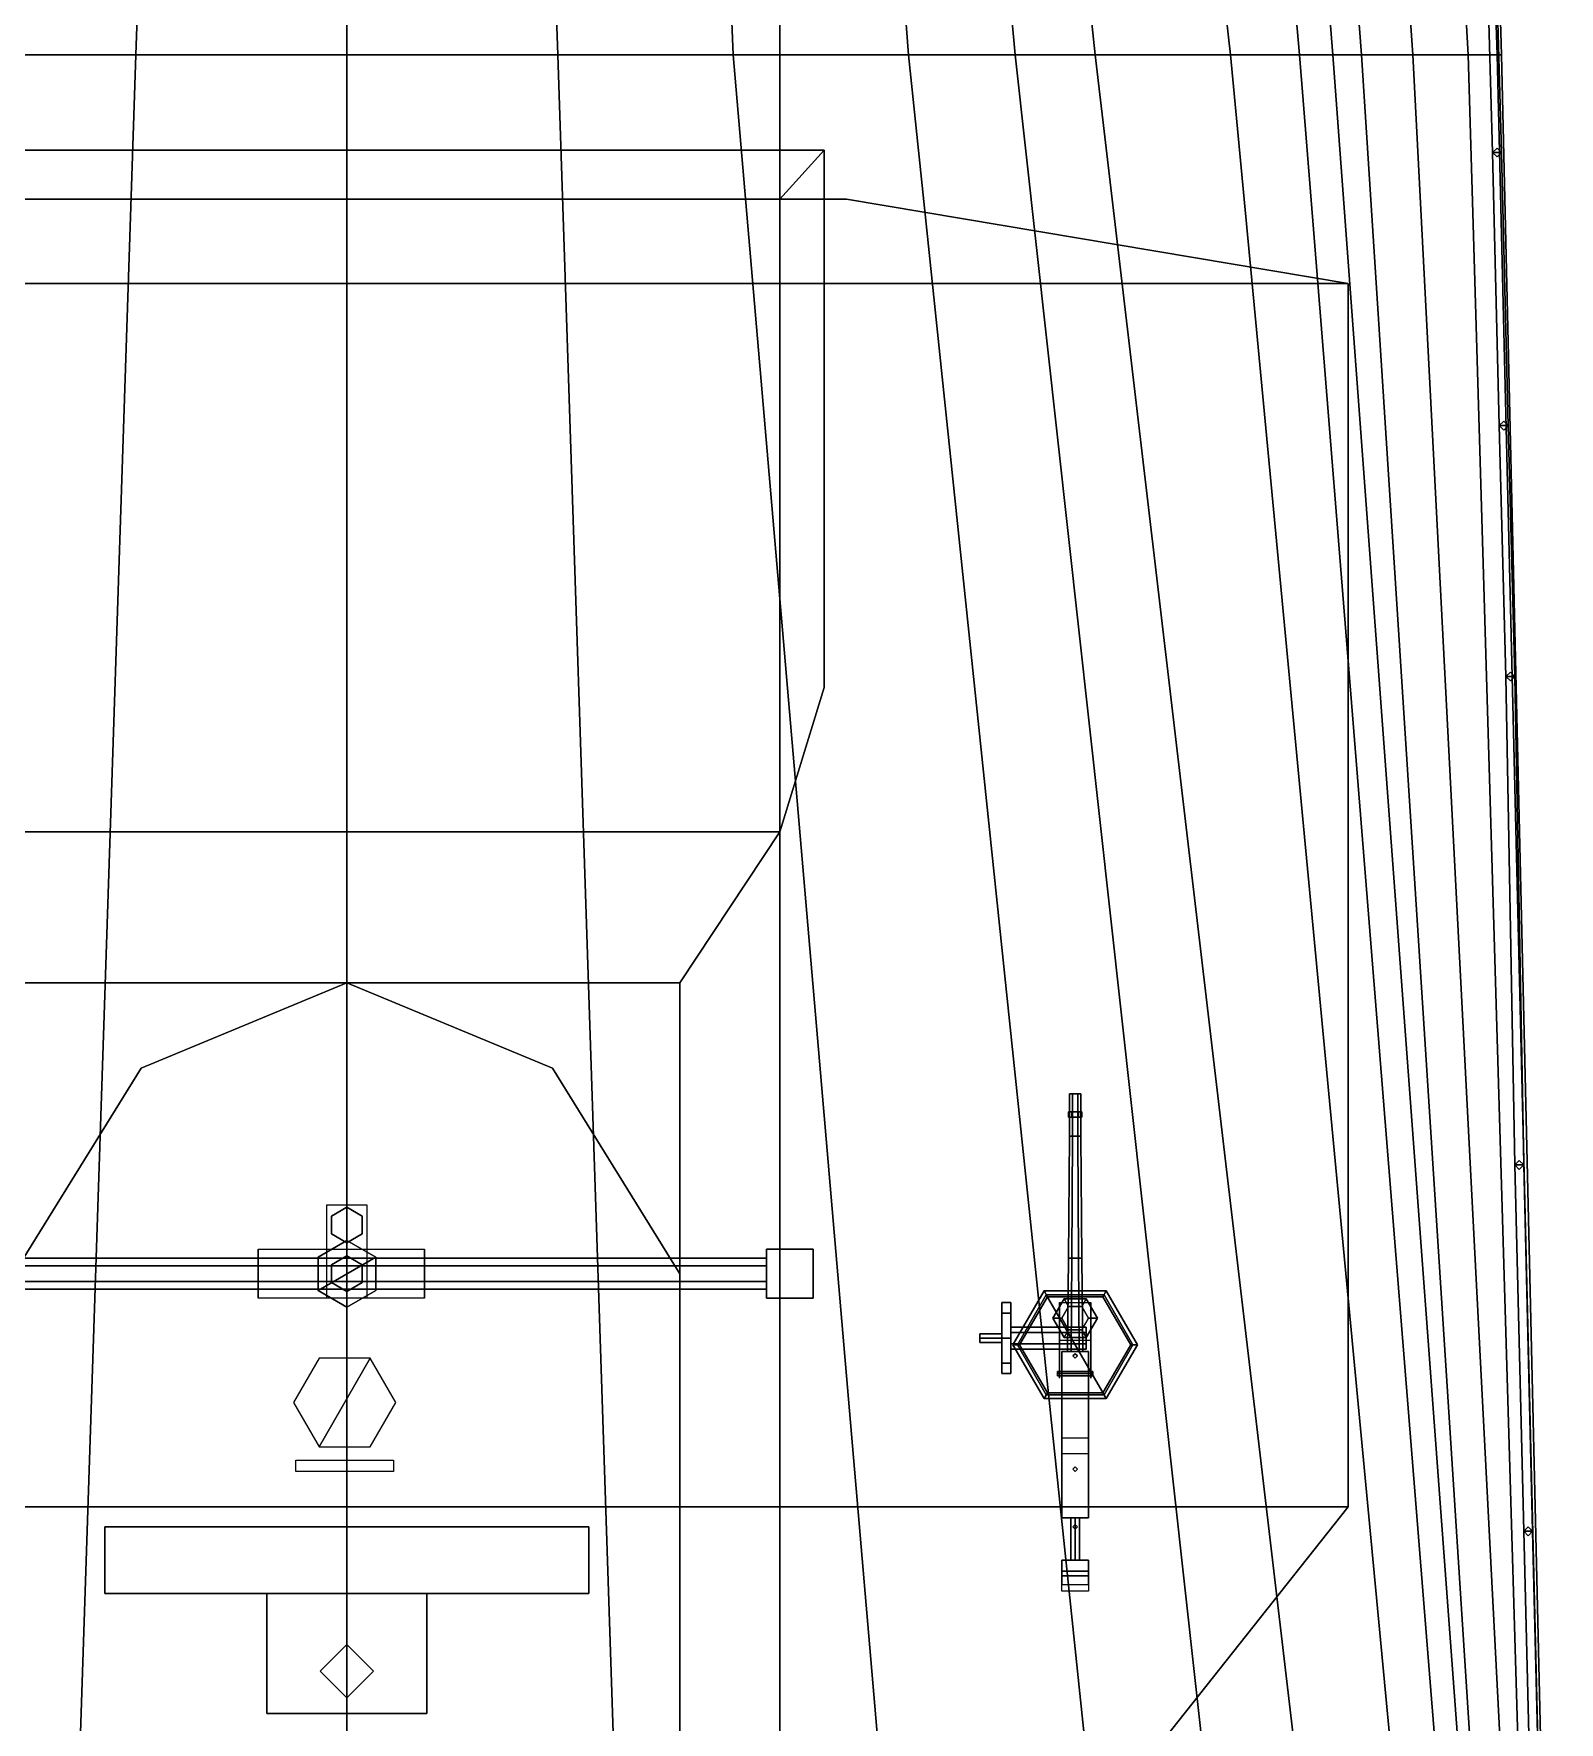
# Model space of a CAD drawing. Header units: millimetres. Extents: x -6 to 6, y -60 to 60.
# Drawn here: x -1.41 to 5.46, y 22.13 to 29.73 of the extents above; entities that cross this region are included whole.
import ezdxf

# ---------------------------------------------------------------- set-up
doc = ezdxf.new("R2010")
doc.units = ezdxf.units.MM
for name, color, linetype in [('gun', 1, 'Continuous'), ('h2', 7, 'Continuous'), ('railings', 6, 'Continuous'), ('sleeve', 5, 'Continuous'), ('turret', 2, 'Continuous')]:
    doc.layers.add(name, color=color, linetype=linetype)

msp = doc.modelspace()

# ---------------------------------------------------------------- linework, layer by layer
for points in [[(0, 29.64, 5.08), (0, 35.3, 5.03), (-5.03, 35.3, 4.92), (-5.2, 29.64, 4.89)], [(-1.74, 29.64, -3.54), (-1.51, 35.3, -3.59), (-0.75, 35.3, -3.93), (-0.95, 29.64, -3.83)], [(-0.95, 29.64, -3.83), (-0.75, 35.3, -3.93), (0, 35.3, -4), (0, 29.64, -3.95)], [(1.95, 28.99, 5.04), (1.95, 34.24, 5.01), (1.95, 34.24, 7.15), (1.95, 28.99, 7.15)], [(1.95, 28.99, 9.48), (1.95, 30.57, 9.27), (-1.95, 30.57, 9.27), (-1.95, 28.99, 9.48)], [(1.95, 28.99, 7.15), (1.95, 30.57, 7.15), (1.95, 30.57, 9.27), (1.95, 28.99, 9.48)], [(0, 18.44, 5.12), (0, 29.64, 5.08), (-5.2, 29.64, 4.89), (-5.46, 18.44, 4.93)], [(-2.7, 18.44, -3.5), (-1.74, 29.64, -3.54), (-0.95, 29.64, -3.83), (-1.32, 18.44, -3.79)], [(-1.32, 18.44, -3.79), (-0.95, 29.64, -3.83), (0, 29.64, -3.95), (0, 18.44, -3.88)], [(-2.15, 29.21, 11.63), (2.15, 29.21, 11.63), (1.95, 28.99, 11.35), (-1.95, 28.99, 11.35)], [(-1.95, 28.99, 11.35), (1.95, 28.99, 11.35), (2.15, 29.21, 11.63), (-2.15, 29.21, 11.63)], [(2.15, 26.79, 11.63), (2.15, 29.21, 11.63), (1.95, 28.99, 11.35), (1.95, 26.14, 11.35)], [(1.95, 26.14, 11.35), (1.95, 28.99, 11.35), (2.15, 29.21, 11.63), (2.15, 26.79, 11.63)], [(2.25, 28.99, 8.02), (4.51, 28.61, 8.02), (-4.51, 28.61, 8.02), (-2.25, 28.99, 8.02)], [(-2.25, 28.99, 8.02), (-4.51, 28.61, 8.02), (4.51, 28.61, 8.02), (2.25, 28.99, 8.02)], [(1.95, 26.14, 10.46), (1.95, 28.99, 10.46), (-1.95, 28.99, 10.46), (-1.95, 26.14, 10.46)], [(1.95, 28.99, 10.46), (1.95, 28.99, 9.48), (-1.95, 28.99, 9.48), (-1.95, 28.99, 10.46)], [(-1.95, 28.99, 11.35), (1.95, 28.99, 11.35), (1.95, 28.99, 10.46), (-1.95, 28.99, 10.46)], [(-1.95, 28.99, 10.46), (1.95, 28.99, 10.46), (1.95, 28.99, 11.35), (-1.95, 28.99, 11.35)], [(1.95, 19.97, 5.04), (1.95, 28.99, 5.04), (1.95, 28.99, 8.02), (1.95, 19.97, 8.02)], [(1.95, 26.14, 8.02), (1.95, 28.99, 8.02), (1.95, 28.99, 10.46), (1.95, 26.14, 10.46)], [(1.95, 26.14, 11.35), (1.95, 28.99, 11.35), (1.95, 28.99, 10.46), (1.95, 26.14, 10.46)], [(1.95, 26.14, 10.46), (1.95, 28.99, 10.46), (1.95, 28.99, 11.35), (1.95, 26.14, 11.35)], [(1.95, 28.99, 8.02), (2.25, 28.99, 8.02), (2.25, 28.99, 9.54), (1.95, 28.99, 9.54)], [(1.95, 28.99, 9.54), (2.25, 28.99, 9.54), (2.25, 28.99, 8.02), (1.95, 28.99, 8.02)], [(2.25, 28.99, 9.54), (4.51, 28.61, 9.54), (4.51, 28.61, 8.02), (2.25, 28.99, 8.02)], [(2.25, 28.99, 8.02), (4.51, 28.61, 8.02), (4.51, 28.61, 9.54), (2.25, 28.99, 9.54)], [(4.51, 28.61, 8.02), (4.51, 23.1, 8.02), (-4.51, 23.1, 8.02), (-4.51, 28.61, 8.02)], [(-4.51, 28.61, 8.02), (-4.51, 23.1, 8.02), (4.51, 23.1, 8.02), (4.51, 28.61, 8.02)], [(4.51, 23.1, 9.54), (4.51, 28.61, 9.54), (4.51, 28.61, 8.02), (4.51, 23.1, 8.02)], [(4.51, 23.1, 8.02), (4.51, 28.61, 8.02), (4.51, 28.61, 9.54), (4.51, 23.1, 9.54)], [(4.51, 28.13, 8.02), (4.51, 28.3, 8.02), (4.51, 25.84, 5.09), (4.51, 25.67, 5.09)], [(4.51, 25.67, 5.09), (4.51, 25.84, 5.09), (4.51, 28.3, 8.02), (4.51, 28.13, 8.02)], [(4.51, 28.13, 8.02), (4.51, 28.3, 8.02), (4.51, 28.3, 5.08), (4.51, 28.13, 5.08)], [(4.51, 28.13, 5.08), (4.51, 28.3, 5.08), (4.51, 28.3, 8.02), (4.51, 28.13, 8.02)], [(1.5, 25.46, 10.46), (1.95, 26.14, 10.46), (-1.95, 26.14, 10.46), (-1.5, 25.46, 10.46)], [(1.5, 25.46, 8.02), (1.95, 26.14, 8.02), (1.95, 26.14, 10.46), (1.5, 25.46, 10.46)], [(1.5, 25.46, 11.35), (1.95, 26.14, 11.35), (1.95, 26.14, 10.46), (1.5, 25.46, 10.46)], [(1.5, 25.46, 10.46), (1.95, 26.14, 10.46), (1.95, 26.14, 11.35), (1.5, 25.46, 11.35)], [(4.51, 23.27, 8.02), (4.51, 23.1, 8.02), (4.51, 25.67, 5.09), (4.51, 25.84, 5.09)], [(4.51, 25.84, 5.09), (4.51, 25.67, 5.09), (4.51, 23.1, 8.02), (4.51, 23.27, 8.02)], [(4.51, 25.67, 8.02), (4.51, 25.84, 8.02), (4.51, 25.84, 5.09), (4.51, 25.67, 5.09)], [(4.51, 25.67, 5.09), (4.51, 25.84, 5.09), (4.51, 25.84, 8.02), (4.51, 25.67, 8.02)], [(1.5, 19.88, 10.46), (1.5, 25.46, 10.46), (-1.5, 25.46, 10.46), (-1.5, 19.88, 10.46)], [(-0.9263, 25.0763, 12.2), (0, 25.46, 12.2), (0, 25.46, 10.46), (-0.9263, 25.0763, 10.46)], [(-0.9263, 25.0763, 10.46), (0, 25.46, 10.46), (0, 25.46, 12.2), (-0.9263, 25.0763, 12.2)], [(0, 25.46, 10.46), (0.9263, 25.0763, 10.46), (0.9263, 25.0763, 12.2), (0, 25.46, 12.2)], [(0, 25.46, 12.2), (0.9263, 25.0763, 12.2), (0.9263, 25.0763, 10.46), (0, 25.46, 10.46)], [(1.5, 19.88, 8.02), (1.5, 25.46, 8.02), (1.5, 25.46, 10.46), (1.5, 19.88, 10.46)], [(1.5, 24.15, 10.46), (1.5, 25.46, 10.46), (1.5, 25.46, 11.35), (1.5, 24.15, 11.35)], [(1.5, 24.15, 11.35), (1.5, 25.46, 11.35), (1.5, 25.46, 10.46), (1.5, 24.15, 10.46)], [(-1.5, 24.15, 10.46), (-0.9263, 25.0763, 10.46), (-0.9263, 25.0763, 12.2), (-1.5, 24.15, 12.2)], [(-1.5, 24.15, 12.2), (-0.9263, 25.0763, 12.2), (-0.9263, 25.0763, 10.46), (-1.5, 24.15, 10.46)], [(0.9263, 25.0763, 12.2), (1.5, 24.15, 12.2), (1.5, 24.15, 10.46), (0.9263, 25.0763, 10.46)], [(0.9263, 25.0763, 10.46), (1.5, 24.15, 10.46), (1.5, 24.15, 12.2), (0.9263, 25.0763, 12.2)], [(-0.09, 24.46, 12.05), (0.09, 24.46, 12.05), (0.09, 24.04, 12.05), (-0.09, 24.04, 12.05)], [(-0.09, 24.46, 11.84), (0.09, 24.46, 11.84), (0.09, 24.04, 11.84), (-0.09, 24.04, 11.84)], [(0, 24.45, 11.75), (-0.0693, 24.41, 11.75), (-0.0693, 24.41, 12.16), (0, 24.45, 12.16)], [(-0.0693, 24.41, 12.16), (-0.0693, 24.33, 12.16), (0, 24.29, 12.16), (0, 24.45, 12.16)], [(-0.0693, 24.33, 11.75), (-0.0693, 24.41, 11.75), (0, 24.45, 11.75), (0, 24.29, 11.75)], [(0.0693, 24.41, 11.75), (0, 24.45, 11.75), (0, 24.45, 12.16), (0.0693, 24.41, 12.16)], [(0, 24.45, 12.16), (0, 24.29, 12.16), (0.0693, 24.33, 12.16), (0.0693, 24.41, 12.16)], [(0, 24.29, 11.75), (0, 24.45, 11.75), (0.0693, 24.41, 11.75), (0.0693, 24.33, 11.75)], [(-0.0693, 24.41, 11.75), (-0.0693, 24.33, 11.75), (-0.0693, 24.33, 12.16), (-0.0693, 24.41, 12.16)], [(0.0693, 24.33, 11.75), (0.0693, 24.41, 11.75), (0.0693, 24.41, 12.16), (0.0693, 24.33, 12.16)], [(-0.4, 24.26, 12.22), (0.35, 24.26, 12.22), (0.35, 24.04, 12.22), (-0.4, 24.04, 12.22)], [(-0.4, 24.26, 12.22), (-0.4, 24.26, 12.67), (-0.4, 24.04, 12.67), (-0.4, 24.04, 12.22)], [(-0.1299, 24.075, 11.42), (0.1299, 24.225, 11.42), (0, 24.3, 11.42), (-0.1299, 24.225, 11.42)], [(0, 24.3, 10.46), (-0.1299, 24.225, 10.46), (-0.1299, 24.225, 11.42), (0, 24.3, 11.42)], [(-0.0693, 24.33, 11.75), (0, 24.29, 11.75), (0, 24.29, 12.16), (-0.0693, 24.33, 12.16)], [(0, 24.29, 11.75), (0.0693, 24.33, 11.75), (0.0693, 24.33, 12.16), (0, 24.29, 12.16)], [(0.1299, 24.225, 10.46), (0, 24.3, 10.46), (0, 24.3, 11.42), (0.1299, 24.225, 11.42)], [(0.35, 24.26, 12.22), (0.35, 24.26, 12.67), (0.35, 24.04, 12.67), (0.35, 24.04, 12.22)], [(1.89, 24.26, 12.62), (2.1, 24.26, 12.62), (2.1, 24.26, 12.4), (1.89, 24.26, 12.4)], [(2.1, 24.04, 12.62), (2.1, 24.26, 12.62), (1.89, 24.26, 12.62), (1.89, 24.04, 12.62)], [(1.89, 24.04, 12.62), (1.89, 24.26, 12.62), (1.89, 24.26, 12.4), (1.89, 24.04, 12.4)], [(1.89, 24.26, 12.4), (2.1, 24.26, 12.4), (2.1, 24.04, 12.4), (1.89, 24.04, 12.4)], [(2.1, 24.04, 12.4), (2.1, 24.26, 12.4), (2.1, 24.26, 12.62), (2.1, 24.04, 12.62)], [(-1.89, 24.22, 12.51), (-1.89, 24.185, 12.5706), (1.89, 24.185, 12.5706), (1.89, 24.22, 12.51)], [(-1.89, 24.185, 12.4494), (-1.89, 24.22, 12.51), (1.89, 24.22, 12.51), (1.89, 24.185, 12.4494)], [(-1.89, 24.185, 12.5706), (-1.89, 24.115, 12.5706), (1.89, 24.115, 12.5706), (1.89, 24.185, 12.5706)], [(-1.89, 24.115, 12.4494), (-1.89, 24.185, 12.4494), (1.89, 24.185, 12.4494), (1.89, 24.115, 12.4494)], [(0, 24, 11.42), (0.1299, 24.075, 11.42), (0.1299, 24.225, 11.42), (-0.1299, 24.075, 11.42)], [(-0.1299, 24.225, 10.46), (-0.1299, 24.075, 10.46), (-0.1299, 24.075, 11.42), (-0.1299, 24.225, 11.42)], [(0, 24.23, 11.42), (-0.0693, 24.19, 11.42), (-0.0693, 24.19, 12.22), (0, 24.23, 12.22)], [(-0.0693, 24.19, 11.42), (-0.0693, 24.11, 11.42), (-0.0693, 24.11, 12.22), (-0.0693, 24.19, 12.22)], [(0.0693, 24.19, 11.42), (0, 24.23, 11.42), (0, 24.23, 12.22), (0.0693, 24.19, 12.22)], [(0.0693, 24.11, 11.42), (0.0693, 24.19, 11.42), (0.0693, 24.19, 12.22), (0.0693, 24.11, 12.22)], [(0.1299, 24.075, 10.46), (0.1299, 24.225, 10.46), (0.1299, 24.225, 11.42), (0.1299, 24.075, 11.42)], [(-1.89, 24.115, 12.5706), (-1.89, 24.08, 12.51), (1.89, 24.08, 12.51), (1.89, 24.115, 12.5706)], [(-1.89, 24.08, 12.51), (-1.89, 24.115, 12.4494), (1.89, 24.115, 12.4494), (1.89, 24.08, 12.51)], [(-0.0693, 24.11, 11.42), (0, 24.07, 11.42), (0, 24.07, 12.22), (-0.0693, 24.11, 12.22)], [(0, 24.07, 11.42), (0.0693, 24.11, 11.42), (0.0693, 24.11, 12.22), (0, 24.07, 12.22)], [(1.5, 19.88, 10.46), (1.5, 24.15, 10.46), (1.5, 24.15, 12.2), (1.5, 19.88, 12.2)], [(1.5, 19.88, 12.2), (1.5, 24.15, 12.2), (1.5, 24.15, 10.46), (1.5, 19.88, 10.46)], [(-0.1299, 24.075, 10.46), (0, 24, 10.46), (0, 24, 11.42), (-0.1299, 24.075, 11.42)], [(0, 24, 10.46), (0.1299, 24.075, 10.46), (0.1299, 24.075, 11.42), (0, 24, 11.42)], [(0, 24.07, 11.57), (0, 23.98, 11.57), (0, 23.98, 11.5), (0, 24.07, 11.5)], [(1.89, 24.04, 12.4), (2.1, 24.04, 12.4), (2.1, 24.04, 12.62), (1.89, 24.04, 12.62)], [(3.14, 24.0725, 8.02), (3, 23.83, 8.02), (3, 23.83, 8.07), (3.14, 24.0725, 8.07)], [(3.03, 23.83, 8.1), (3.155, 24.0465, 8.1), (3.14, 24.0725, 8.07), (3, 23.83, 8.07)], [(3.155, 24.0465, 8.1), (3.03, 23.83, 8.1), (3.03, 23.83, 9.28), (3.155, 24.0465, 9.28)], [(3.42, 24.0725, 8.02), (3.14, 24.0725, 8.02), (3.14, 24.0725, 8.07), (3.42, 24.0725, 8.07)], [(3.155, 24.0465, 8.1), (3.405, 24.0465, 8.1), (3.42, 24.0725, 8.07), (3.14, 24.0725, 8.07)], [(3.405, 24.0465, 8.1), (3.155, 24.0465, 8.1), (3.155, 24.0465, 9.28), (3.405, 24.0465, 9.28)], [(3.405, 24.0465, 8.1), (3.53, 23.83, 8.1), (3.56, 23.83, 8.07), (3.42, 24.0725, 8.07)], [(3.53, 23.83, 8.1), (3.405, 24.0465, 8.1), (3.405, 24.0465, 9.28), (3.53, 23.83, 9.28)], [(3.56, 23.83, 8.02), (3.42, 24.0725, 8.02), (3.42, 24.0725, 8.07), (3.56, 23.83, 8.07)], [(0, 23.98, 11.57), (0, 23.65, 11.68), (0, 23.56, 11.68), (0, 23.98, 11.5)], [(3, 23.83, 8.02), (3.14, 23.5875, 8.02), (3.14, 23.5875, 8.07), (3, 23.83, 8.07)], [(3.155, 23.6135, 8.1), (3.03, 23.83, 8.1), (3, 23.83, 8.07), (3.14, 23.5875, 8.07)], [(3.03, 23.83, 8.1), (3.155, 23.6135, 8.1), (3.155, 23.6135, 9.28), (3.03, 23.83, 9.28)], [(3.405, 23.6135, 8.1), (3.53, 23.83, 8.1), (3.53, 23.83, 9.28), (3.405, 23.6135, 9.28)], [(3.53, 23.83, 8.1), (3.405, 23.6135, 8.1), (3.42, 23.5875, 8.07), (3.56, 23.83, 8.07)], [(3.42, 23.5875, 8.02), (3.56, 23.83, 8.02), (3.56, 23.83, 8.07), (3.42, 23.5875, 8.07)], [(-0.125, 23.7692, 11.68), (-0.24, 23.57, 11.68), (-0.125, 23.3708, 11.68), (0.105, 23.7692, 11.68)], [(0.105, 23.7692, 11.68), (-0.125, 23.3708, 11.68), (0.105, 23.3708, 11.68), (0.22, 23.57, 11.68)], [(0, 23.56, 11.68), (0, 23.31, 11.68), (0, 23.27, 11.66), (0, 23.63, 11.65)], [(3.405, 23.6135, 8.1), (3.155, 23.6135, 8.1), (3.14, 23.5875, 8.07), (3.42, 23.5875, 8.07)], [(3.14, 23.5875, 8.02), (3.42, 23.5875, 8.02), (3.42, 23.5875, 8.07), (3.14, 23.5875, 8.07)], [(3.155, 23.6135, 8.1), (3.405, 23.6135, 8.1), (3.405, 23.6135, 9.28), (3.155, 23.6135, 9.28)], [(0.21, 23.26, 12.18), (-0.23, 23.26, 12.18), (-0.23, 23.31, 11.9), (0.21, 23.31, 11.9)], [(0, 23.31, 11.68), (0, 23.31, 11.9), (0, 23.26, 12.18), (0, 23.27, 11.66)], [(4.51, 23.1, 5.1), (4.51, 23.27, 5.1), (4.51, 23.27, 8.02), (4.51, 23.1, 8.02)], [(4.51, 23.1, 8.02), (4.51, 23.27, 8.02), (4.51, 23.27, 5.1), (4.51, 23.1, 5.1)], [(-4.51, 23.1, 8.02), (-2.22, 20.21, 8.02), (2.22, 20.21, 8.02), (4.51, 23.1, 8.02)], [(4.51, 23.1, 8.02), (2.22, 20.21, 8.02), (-2.22, 20.21, 8.02), (-4.51, 23.1, 8.02)], [(2.22, 20.21, 8.02), (4.51, 23.1, 8.02), (4.51, 23.1, 9.54), (2.22, 20.21, 9.54)], [(2.22, 20.21, 9.54), (4.51, 23.1, 9.54), (4.51, 23.1, 8.02), (2.22, 20.21, 8.02)], [(-1.09, 23.01, 14.78), (-1.09, 22.71, 14.78), (1.09, 22.71, 14.78), (1.09, 23.01, 14.78)], [(1.09, 23.01, 14.78), (1.09, 23.01, 12.76), (-1.09, 23.01, 12.76), (-1.09, 23.01, 14.78)], [(1.09, 23.01, 12.76), (1.09, 22.71, 12.76), (-1.09, 22.71, 12.76), (-1.09, 23.01, 12.76)], [(-1.09, 23.01, 12.76), (-1.09, 22.71, 12.76), (-1.09, 22.71, 14.78), (-1.09, 23.01, 14.78)], [(1.09, 22.71, 14.78), (1.09, 22.71, 12.76), (1.09, 23.01, 12.76), (1.09, 23.01, 14.78)], [(-1.09, 22.71, 14.78), (-1.09, 22.71, 12.76), (1.09, 22.71, 12.76), (1.09, 22.71, 14.78)], [(-0.36, 22.71, 14.57), (-0.36, 22.17, 14.57), (0.36, 22.17, 14.57), (0.36, 22.71, 14.57)], [(0.36, 22.71, 12.99), (0.36, 22.17, 12.99), (-0.36, 22.17, 12.99), (-0.36, 22.71, 12.99)], [(-0.36, 22.71, 12.99), (-0.36, 22.17, 12.99), (-0.36, 22.17, 14.57), (-0.36, 22.71, 14.57)], [(0.36, 22.17, 14.57), (0.36, 22.17, 12.99), (0.36, 22.71, 12.99), (0.36, 22.71, 14.57)], [(0, 22.48, 10.46), (-0.12, 22.36, 10.46), (-0.12, 22.36, 12.99), (0, 22.48, 12.99)], [(0.12, 22.36, 10.46), (0, 22.48, 10.46), (0, 22.48, 12.99), (0.12, 22.36, 12.99)], [(-0.12, 22.36, 10.46), (0, 22.24, 10.46), (0, 22.24, 12.99), (-0.12, 22.36, 12.99)], [(0, 22.24, 10.46), (0.12, 22.36, 10.46), (0.12, 22.36, 12.99), (0, 22.24, 12.99)], [(-0.36, 22.17, 14.57), (-0.36, 22.17, 12.99), (0.36, 22.17, 12.99), (0.36, 22.17, 14.57)]]:
    msp.add_3dface(points)
at = {"layer": 'gun'}
for points in [[(3.305, 24.96, 9.65), (3.255, 24.96, 9.65), (3.2675, 24.96, 9.6717), (3.2925, 24.96, 9.6717)], [(3.2675, 24.96, 9.6717), (3.255, 24.96, 9.65), (3.255, 24.77, 9.65), (3.2675, 24.77, 9.6717)], [(3.2925, 24.96, 9.6283), (3.2675, 24.96, 9.6283), (3.255, 24.96, 9.65), (3.305, 24.96, 9.65)], [(3.255, 24.96, 9.65), (3.2675, 24.96, 9.6283), (3.2675, 24.77, 9.6283), (3.255, 24.77, 9.65)], [(3.2675, 24.96, 9.6283), (3.2925, 24.96, 9.6283), (3.2925, 24.77, 9.6283), (3.2675, 24.77, 9.6283)], [(3.2925, 24.96, 9.6717), (3.2675, 24.96, 9.6717), (3.2675, 24.77, 9.6717), (3.2925, 24.77, 9.6717)], [(3.305, 24.96, 9.65), (3.2925, 24.96, 9.6717), (3.2925, 24.77, 9.6717), (3.305, 24.77, 9.65)], [(3.2925, 24.96, 9.6283), (3.305, 24.96, 9.65), (3.305, 24.77, 9.65), (3.2925, 24.77, 9.6283)], [(3.31, 24.88, 9.65), (3.25, 24.88, 9.65), (3.265, 24.88, 9.676), (3.295, 24.88, 9.676)], [(3.265, 24.88, 9.676), (3.25, 24.88, 9.65), (3.25, 24.855, 9.65), (3.265, 24.855, 9.676)], [(3.295, 24.88, 9.624), (3.265, 24.88, 9.624), (3.25, 24.88, 9.65), (3.31, 24.88, 9.65)], [(3.25, 24.88, 9.65), (3.265, 24.88, 9.624), (3.265, 24.855, 9.624), (3.25, 24.855, 9.65)], [(3.265, 24.88, 9.624), (3.295, 24.88, 9.624), (3.295, 24.855, 9.624), (3.265, 24.855, 9.624)], [(3.295, 24.88, 9.676), (3.265, 24.88, 9.676), (3.265, 24.855, 9.676), (3.295, 24.855, 9.676)], [(3.31, 24.88, 9.65), (3.295, 24.88, 9.676), (3.295, 24.855, 9.676), (3.31, 24.855, 9.65)], [(3.295, 24.88, 9.624), (3.31, 24.88, 9.65), (3.31, 24.855, 9.65), (3.295, 24.855, 9.624)], [(3.295, 24.855, 9.676), (3.265, 24.855, 9.676), (3.25, 24.855, 9.65), (3.31, 24.855, 9.65)], [(3.31, 24.855, 9.65), (3.25, 24.855, 9.65), (3.265, 24.855, 9.624), (3.295, 24.855, 9.624)], [(3.25, 24.22, 9.65), (3.265, 24.22, 9.676), (3.2675, 24.77, 9.6717), (3.255, 24.77, 9.65)], [(3.265, 24.22, 9.624), (3.25, 24.22, 9.65), (3.255, 24.77, 9.65), (3.2675, 24.77, 9.6283)], [(3.295, 24.22, 9.624), (3.265, 24.22, 9.624), (3.2675, 24.77, 9.6283), (3.2925, 24.77, 9.6283)], [(3.265, 24.22, 9.676), (3.295, 24.22, 9.676), (3.2925, 24.77, 9.6717), (3.2675, 24.77, 9.6717)], [(3.295, 24.22, 9.676), (3.31, 24.22, 9.65), (3.305, 24.77, 9.65), (3.2925, 24.77, 9.6717)], [(3.31, 24.22, 9.65), (3.295, 24.22, 9.624), (3.2925, 24.77, 9.6283), (3.305, 24.77, 9.65)], [(3.265, 24.22, 9.676), (3.25, 24.22, 9.65), (3.245, 23.8, 9.65), (3.2625, 23.8, 9.6803)], [(3.25, 24.22, 9.65), (3.265, 24.22, 9.624), (3.2625, 23.8, 9.6197), (3.245, 23.8, 9.65)], [(3.265, 24.22, 9.624), (3.295, 24.22, 9.624), (3.2975, 23.8, 9.6197), (3.2625, 23.8, 9.6197)], [(3.295, 24.22, 9.676), (3.265, 24.22, 9.676), (3.2625, 23.8, 9.6803), (3.2975, 23.8, 9.6803)], [(3.31, 24.22, 9.65), (3.295, 24.22, 9.676), (3.2975, 23.8, 9.6803), (3.315, 23.8, 9.65)], [(3.295, 24.22, 9.624), (3.31, 24.22, 9.65), (3.315, 23.8, 9.65), (3.2975, 23.8, 9.6197)]]:
    msp.add_3dface(points, dxfattribs=at)
at = {"layer": 'h2'}
for points in [[(0.95, 29.64, -3.83), (0.75, 35.3, -3.93), (0, 35.3, -4), (0, 29.64, -3.95)], [(0, 29.64, 5.08), (0, 35.3, 5.03), (5.03, 35.3, 4.92), (5.2, 29.64, 4.89)], [(1.74, 29.64, -3.54), (1.51, 35.3, -3.59), (0.75, 35.3, -3.93), (0.95, 29.64, -3.83)], [(2.53, 29.64, -3.01), (2.1, 35.3, -3.06), (1.51, 35.3, -3.59), (1.74, 29.64, -3.54)], [(3.01, 29.64, -2.49), (2.49, 35.3, -2.54), (2.1, 35.3, -3.06), (2.53, 29.64, -3.01)], [(3.37, 29.64, -1.97), (2.77, 35.3, -2.02), (2.49, 35.3, -2.54), (3.01, 29.64, -2.49)], [(3.98, 29.64, -0.48), (3.34, 35.3, -0.53), (2.77, 35.3, -2.02), (3.37, 29.64, -1.97)], [(4.29, 29.64, 1.26), (3.79, 35.3, 1.21), (3.34, 35.3, -0.53), (3.98, 29.64, -0.48)], [(4.44, 29.64, 2.04), (3.99, 35.3, 1.99), (3.79, 35.3, 1.21), (4.29, 29.64, 1.26)], [(4.57, 29.64, 2.59), (4.14, 35.3, 2.54), (3.99, 35.3, 1.99), (4.44, 29.64, 2.04)], [(4.8, 29.64, 3.53), (4.41, 35.3, 3.48), (4.14, 35.3, 2.54), (4.57, 29.64, 2.59)], [(5.05, 29.64, 4.34), (4.73, 35.3, 4.29), (4.41, 35.3, 3.48), (4.8, 29.64, 3.53)], [(5.18, 29.64, 4.8), (4.99, 35.3, 4.82), (4.73, 35.3, 4.29), (5.05, 29.64, 4.34)], [(5.03, 35.3, 4.92), (4.99, 35.3, 4.82), (5.18, 29.64, 4.8), (5.2, 29.64, 4.89)], [(0, 18.44, 5.12), (0, 29.64, 5.08), (5.2, 29.64, 4.89), (5.46, 18.44, 4.93)], [(1.32, 18.44, -3.79), (0.95, 29.64, -3.83), (0, 29.64, -3.95), (0, 18.44, -3.88)], [(2.7, 18.44, -3.5), (1.74, 29.64, -3.54), (0.95, 29.64, -3.83), (1.32, 18.44, -3.79)], [(3.7, 18.44, -2.97), (2.53, 29.64, -3.01), (1.74, 29.64, -3.54), (2.7, 18.44, -3.5)], [(4.25, 18.44, -2.45), (3.01, 29.64, -2.49), (2.53, 29.64, -3.01), (3.7, 18.44, -2.97)], [(4.69, 18.44, -1.74), (3.37, 29.64, -1.97), (3.01, 29.64, -2.49), (4.25, 18.44, -2.45)], [(5.04, 18.44, -0.6), (3.98, 29.64, -0.48), (3.37, 29.64, -1.97), (4.69, 18.44, -1.74)], [(5.19, 18.44, 1.3), (4.29, 29.64, 1.26), (3.98, 29.64, -0.48), (5.04, 18.44, -0.6)], [(5.27, 18.44, 2.08), (4.44, 29.64, 2.04), (4.29, 29.64, 1.26), (5.19, 18.44, 1.3)], [(5.29, 18.44, 2.63), (4.57, 29.64, 2.59), (4.44, 29.64, 2.04), (5.27, 18.44, 2.08)], [(5.38, 18.44, 3.57), (4.8, 29.64, 3.53), (4.57, 29.64, 2.59), (5.29, 18.44, 2.63)], [(5.38, 18.44, 4.38), (5.05, 29.64, 4.34), (4.8, 29.64, 3.53), (5.38, 18.44, 3.57)], [(5.45, 18.44, 4.84), (5.18, 29.64, 4.8), (5.05, 29.64, 4.34), (5.38, 18.44, 4.38)], [(5.2, 29.64, 4.89), (5.18, 29.64, 4.8), (5.45, 18.44, 4.84), (5.46, 18.44, 4.93)]]:
    msp.add_3dface(points, dxfattribs=at)
at = {"layer": 'railings'}
for points in [[(5.16, 29.2, 6.03), (5.13, 30.27, 6.03), (5.17, 30.27, 6.03), (5.2, 29.2, 6.03)], [(5.2, 29.2, 6.03), (5.17, 30.27, 6.03), (5.13, 30.27, 6.03), (5.16, 29.2, 6.03)], [(5.18, 29.22, 5.07), (5.16, 29.2, 5.07), (5.16, 29.2, 6.03), (5.18, 29.22, 6.03)], [(5.2, 29.2, 5.07), (5.18, 29.22, 5.07), (5.18, 29.22, 6.03), (5.2, 29.2, 6.03)], [(5.16, 29.2, 5.07), (5.18, 29.18, 5.07), (5.18, 29.18, 6.03), (5.16, 29.2, 6.03)], [(5.23, 27.97, 6.03), (5.2, 29.2, 6.03), (5.16, 29.2, 6.03), (5.19, 27.97, 6.03)], [(5.19, 27.97, 6.03), (5.16, 29.2, 6.03), (5.2, 29.2, 6.03), (5.23, 27.97, 6.03)], [(5.18, 29.18, 5.07), (5.2, 29.2, 5.07), (5.2, 29.2, 6.03), (5.18, 29.18, 6.03)], [(5.21, 27.99, 5.07), (5.19, 27.97, 5.07), (5.19, 27.97, 6.03), (5.21, 27.99, 6.03)], [(5.23, 27.97, 5.07), (5.21, 27.99, 5.07), (5.21, 27.99, 6.03), (5.23, 27.97, 6.03)], [(5.19, 27.97, 5.07), (5.21, 27.95, 5.07), (5.21, 27.95, 6.03), (5.19, 27.97, 6.03)], [(5.22, 26.84, 6.03), (5.19, 27.97, 6.03), (5.23, 27.97, 6.03), (5.26, 26.84, 6.03)], [(5.26, 26.84, 6.03), (5.23, 27.97, 6.03), (5.19, 27.97, 6.03), (5.22, 26.84, 6.03)], [(5.21, 27.95, 5.07), (5.23, 27.97, 5.07), (5.23, 27.97, 6.03), (5.21, 27.95, 6.03)], [(5.24, 26.86, 5.07), (5.22, 26.84, 5.07), (5.22, 26.84, 6.03), (5.24, 26.86, 6.03)], [(5.26, 26.84, 5.07), (5.24, 26.86, 5.07), (5.24, 26.86, 6.03), (5.26, 26.84, 6.03)], [(5.22, 26.84, 5.07), (5.24, 26.82, 5.07), (5.24, 26.82, 6.03), (5.22, 26.84, 6.03)], [(5.3, 24.64, 6.03), (5.26, 26.84, 6.03), (5.22, 26.84, 6.03), (5.26, 24.64, 6.03)], [(5.26, 24.64, 6.03), (5.22, 26.84, 6.03), (5.26, 26.84, 6.03), (5.3, 24.64, 6.03)], [(5.24, 26.82, 5.07), (5.26, 26.84, 5.07), (5.26, 26.84, 6.03), (5.24, 26.82, 6.03)], [(5.28, 24.66, 5.07), (5.26, 24.64, 5.07), (5.26, 24.64, 6.03), (5.28, 24.66, 6.03)], [(5.3, 24.64, 5.07), (5.28, 24.66, 5.07), (5.28, 24.66, 6.03), (5.3, 24.64, 6.03)], [(5.26, 24.64, 5.07), (5.28, 24.62, 5.07), (5.28, 24.62, 6.03), (5.26, 24.64, 6.03)], [(5.3, 22.99, 6.03), (5.26, 24.64, 6.03), (5.3, 24.64, 6.03), (5.34, 22.99, 6.03)], [(5.34, 22.99, 6.03), (5.3, 24.64, 6.03), (5.26, 24.64, 6.03), (5.3, 22.99, 6.03)], [(5.28, 24.62, 5.07), (5.3, 24.64, 5.07), (5.3, 24.64, 6.03), (5.28, 24.62, 6.03)], [(5.32, 23.01, 5.07), (5.3, 22.99, 5.07), (5.3, 22.99, 6.03), (5.32, 23.01, 6.03)], [(5.3, 22.99, 5.07), (5.32, 22.97, 5.07), (5.32, 22.97, 6.03), (5.3, 22.99, 6.03)], [(5.37, 21.77, 6.03), (5.34, 22.99, 6.03), (5.3, 22.99, 6.03), (5.33, 21.77, 6.03)], [(5.33, 21.77, 6.03), (5.3, 22.99, 6.03), (5.34, 22.99, 6.03), (5.37, 21.77, 6.03)], [(5.34, 22.99, 5.07), (5.32, 23.01, 5.07), (5.32, 23.01, 6.03), (5.34, 22.99, 6.03)], [(5.32, 22.97, 5.07), (5.34, 22.99, 5.07), (5.34, 22.99, 6.03), (5.32, 22.97, 6.03)]]:
    msp.add_3dface(points, dxfattribs=at)
at = {"layer": 'sleeve'}
for points in [[(3.34, 23.8, 9.62), (3.34, 23.71, 9.57), (3.22, 23.71, 9.57), (3.22, 23.8, 9.62)], [(3.22, 23.8, 9.68), (3.22, 23.71, 9.72), (3.34, 23.71, 9.72), (3.34, 23.8, 9.68)], [(3.22, 23.8, 9.62), (3.22, 23.71, 9.57), (3.22, 23.71, 9.72), (3.22, 23.8, 9.68)], [(3.34, 23.8, 9.68), (3.34, 23.8, 9.62), (3.22, 23.8, 9.62), (3.22, 23.8, 9.68)], [(3.27, 23.78, 9.82), (3.28, 23.77, 9.82), (3.29, 23.78, 9.82), (3.28, 23.79, 9.82)], [(3.28, 23.79, 9.68), (3.27, 23.78, 9.68), (3.27, 23.78, 9.82), (3.28, 23.79, 9.82)], [(3.27, 23.78, 9.68), (3.28, 23.77, 9.69), (3.28, 23.77, 9.82), (3.27, 23.78, 9.82)], [(3.29, 23.78, 9.68), (3.28, 23.79, 9.68), (3.28, 23.79, 9.82), (3.29, 23.78, 9.82)], [(3.28, 23.77, 9.69), (3.29, 23.78, 9.68), (3.29, 23.78, 9.82), (3.28, 23.77, 9.82)], [(3.34, 23.71, 9.72), (3.34, 23.71, 9.57), (3.34, 23.8, 9.62), (3.34, 23.8, 9.68)], [(3.36, 23.7, 9.66), (3.36, 23.71, 9.65), (3.2, 23.71, 9.65), (3.2, 23.7, 9.66)], [(3.36, 23.71, 9.65), (3.36, 23.7, 9.64), (3.2, 23.7, 9.64), (3.2, 23.71, 9.65)], [(3.2, 23.69, 9.65), (3.2, 23.7, 9.66), (3.2, 23.71, 9.65), (3.2, 23.7, 9.64)], [(3.36, 23.69, 9.65), (3.36, 23.7, 9.66), (3.2, 23.7, 9.66), (3.2, 23.69, 9.65)], [(3.36, 23.7, 9.64), (3.36, 23.69, 9.65), (3.2, 23.69, 9.65), (3.2, 23.7, 9.64)], [(3.34, 23.71, 9.57), (3.34, 23.05, 9.57), (3.22, 23.05, 9.57), (3.22, 23.71, 9.57)], [(3.22, 23.71, 9.72), (3.22, 23.05, 9.72), (3.34, 23.05, 9.72), (3.34, 23.71, 9.72)], [(3.22, 23.71, 9.57), (3.22, 23.05, 9.57), (3.22, 23.05, 9.72), (3.22, 23.71, 9.72)], [(3.34, 23.05, 9.72), (3.34, 23.05, 9.57), (3.34, 23.71, 9.57), (3.34, 23.71, 9.72)], [(3.36, 23.7, 9.64), (3.36, 23.71, 9.65), (3.36, 23.7, 9.66), (3.36, 23.69, 9.65)], [(3.22, 23.41, 9.72), (3.22, 23.34, 9.84), (3.34, 23.34, 9.84), (3.34, 23.41, 9.72)], [(3.28, 23.28, 9.72), (3.27, 23.27, 9.72), (3.27, 23.27, 9.89), (3.28, 23.28, 9.89)], [(3.27, 23.27, 9.89), (3.28, 23.26, 9.89), (3.29, 23.27, 9.89), (3.28, 23.28, 9.89)], [(3.29, 23.27, 9.72), (3.28, 23.28, 9.72), (3.28, 23.28, 9.89), (3.29, 23.27, 9.89)], [(3.27, 23.27, 9.72), (3.28, 23.26, 9.72), (3.28, 23.26, 9.89), (3.27, 23.27, 9.89)], [(3.28, 23.26, 9.72), (3.29, 23.27, 9.72), (3.29, 23.27, 9.89), (3.28, 23.26, 9.89)], [(3.22, 23.05, 9.72), (3.22, 23.05, 9.57), (3.34, 23.05, 9.57), (3.34, 23.05, 9.72)], [(3.28, 23.05, 9.66), (3.26, 23.05, 9.64), (3.26, 22.86, 9.64), (3.28, 22.86, 9.66)], [(3.26, 23.05, 9.64), (3.28, 23.05, 9.62), (3.28, 22.86, 9.62), (3.26, 22.86, 9.64)], [(3.3, 23.05, 9.64), (3.28, 23.05, 9.66), (3.28, 22.86, 9.66), (3.3, 22.86, 9.64)], [(3.28, 23.05, 9.62), (3.3, 23.05, 9.64), (3.3, 22.86, 9.64), (3.28, 22.86, 9.62)], [(3.28, 23.02, 9.57), (3.27, 23.01, 9.57), (3.27, 23.01, 9.77), (3.28, 23.02, 9.77)], [(3.28, 23.02, 9.57), (3.29, 23.01, 9.57), (3.28, 23, 9.57), (3.27, 23.01, 9.57)], [(3.27, 23.01, 9.77), (3.28, 23, 9.77), (3.29, 23.01, 9.77), (3.28, 23.02, 9.77)], [(3.27, 23.01, 9.57), (3.28, 23, 9.57), (3.28, 23, 9.77), (3.27, 23.01, 9.77)], [(3.29, 23.01, 9.57), (3.28, 23.02, 9.57), (3.28, 23.02, 9.77), (3.29, 23.01, 9.77)], [(3.28, 23, 9.57), (3.29, 23.01, 9.57), (3.29, 23.01, 9.77), (3.28, 23, 9.77)], [(3.22, 22.86, 9.67), (3.22, 22.86, 9.59), (3.34, 22.86, 9.59), (3.34, 22.86, 9.67)], [(3.22, 22.79, 9.74), (3.22, 22.86, 9.67), (3.34, 22.86, 9.67), (3.34, 22.79, 9.74)], [(3.22, 22.86, 9.59), (3.22, 22.81, 9.52), (3.34, 22.81, 9.52), (3.34, 22.86, 9.59)], [(3.22, 22.81, 9.52), (3.22, 22.75, 9.49), (3.34, 22.75, 9.49), (3.34, 22.81, 9.52)], [(3.22, 22.72, 9.74), (3.22, 22.79, 9.74), (3.34, 22.79, 9.74), (3.34, 22.72, 9.74)]]:
    msp.add_3dface(points, dxfattribs=at)
at = {"layer": 'turret'}
for points in [[(3.15, 23.6048, 9.28), (3.02, 23.83, 9.28), (3.15, 24.0552, 9.28), (3.41, 23.6048, 9.28)], [(3.02, 23.83, 9.32), (3.15, 23.6048, 9.32), (3.41, 23.6048, 9.32), (3.15, 24.0552, 9.32)], [(3.15, 24.0552, 9.28), (3.02, 23.83, 9.28), (3.02, 23.83, 9.32), (3.15, 24.0552, 9.32)], [(3.41, 23.6048, 9.28), (3.15, 24.0552, 9.28), (3.41, 24.0552, 9.28), (3.54, 23.83, 9.28)], [(3.15, 24.0552, 9.32), (3.41, 23.6048, 9.32), (3.54, 23.83, 9.32), (3.41, 24.0552, 9.32)], [(3.41, 24.0552, 9.28), (3.15, 24.0552, 9.28), (3.15, 24.0552, 9.32), (3.41, 24.0552, 9.32)], [(3.22, 23.95, 9.45), (3.25, 24.002, 9.45), (3.23, 24.0366, 9.41), (3.18, 23.95, 9.41)], [(3.23, 24.0366, 9.32), (3.18, 23.95, 9.32), (3.18, 23.95, 9.41), (3.23, 24.0366, 9.41)], [(3.25, 24.002, 9.45), (3.31, 24.002, 9.45), (3.33, 24.0366, 9.41), (3.23, 24.0366, 9.41)], [(3.33, 24.0366, 9.32), (3.23, 24.0366, 9.32), (3.23, 24.0366, 9.41), (3.33, 24.0366, 9.41)], [(3.31, 24.002, 9.45), (3.34, 23.95, 9.45), (3.38, 23.95, 9.41), (3.33, 24.0366, 9.41)], [(3.38, 23.95, 9.32), (3.33, 24.0366, 9.32), (3.33, 24.0366, 9.41), (3.38, 23.95, 9.41)], [(3.54, 23.83, 9.28), (3.41, 24.0552, 9.28), (3.41, 24.0552, 9.32), (3.54, 23.83, 9.32)], [(2.95, 23.7, 9.36), (2.95, 23.9731, 9.4731), (2.95, 24.02, 9.36), (2.95, 23.7469, 9.2469)], [(2.95, 23.7469, 9.2469), (2.95, 24.02, 9.36), (2.95, 23.9731, 9.2469), (2.95, 23.86, 9.2)], [(2.99, 23.9731, 9.4731), (2.99, 24.02, 9.36), (2.95, 24.02, 9.36), (2.95, 23.9731, 9.4731)], [(2.99, 24.02, 9.36), (2.99, 23.9731, 9.2469), (2.95, 23.9731, 9.2469), (2.95, 24.02, 9.36)], [(2.95, 23.7469, 9.4731), (2.95, 23.86, 9.52), (2.95, 23.9731, 9.4731), (2.95, 23.7, 9.36)], [(2.99, 23.86, 9.52), (2.99, 23.9731, 9.4731), (2.95, 23.9731, 9.4731), (2.95, 23.86, 9.52)], [(2.99, 23.9731, 9.2469), (2.99, 23.86, 9.2), (2.95, 23.86, 9.2), (2.95, 23.9731, 9.2469)], [(2.99, 23.7469, 9.2469), (2.99, 24.02, 9.36), (2.99, 23.9731, 9.4731), (2.99, 23.7, 9.36)], [(2.99, 23.86, 9.2), (2.99, 23.9731, 9.2469), (2.99, 24.02, 9.36), (2.99, 23.7469, 9.2469)], [(2.99, 23.7, 9.36), (2.99, 23.9731, 9.4731), (2.99, 23.86, 9.52), (2.99, 23.7469, 9.4731)], [(3.21, 23.85, 9.47), (3.21, 24.02, 9.47), (3.35, 24.02, 9.47), (3.35, 23.85, 9.47)], [(3.21, 23.85, 9.47), (3.21, 24.02, 9.47), (3.21, 24.02, 9.5), (3.21, 23.87, 9.54)], [(3.25, 24.002, 9.45), (3.22, 23.95, 9.45), (3.22, 23.95, 9.47), (3.25, 24.002, 9.47)], [(3.31, 24.002, 9.45), (3.25, 24.002, 9.45), (3.25, 24.002, 9.47), (3.31, 24.002, 9.47)], [(3.34, 23.95, 9.45), (3.31, 24.002, 9.45), (3.31, 24.002, 9.47), (3.34, 23.95, 9.47)], [(3.35, 23.85, 9.47), (3.35, 24.02, 9.47), (3.35, 24.02, 9.5), (3.35, 23.87, 9.54)], [(2.95, 23.86, 9.5), (2.95, 23.88, 9.48), (2.85, 23.88, 9.48), (2.85, 23.86, 9.5)], [(2.95, 23.88, 9.48), (2.95, 23.86, 9.46), (2.85, 23.86, 9.46), (2.85, 23.88, 9.48)], [(2.85, 23.84, 9.48), (2.85, 23.86, 9.5), (2.85, 23.88, 9.48), (2.85, 23.86, 9.46)], [(3.33, 23.885, 9.4033), (3.33, 23.91, 9.36), (2.99, 23.91, 9.36), (2.99, 23.885, 9.4033)], [(3.33, 23.91, 9.36), (3.33, 23.885, 9.3167), (2.99, 23.885, 9.3167), (2.99, 23.91, 9.36)], [(3.33, 23.835, 9.4033), (3.33, 23.885, 9.4033), (2.99, 23.885, 9.4033), (2.99, 23.835, 9.4033)], [(3.33, 23.885, 9.3167), (3.33, 23.835, 9.3167), (2.99, 23.835, 9.3167), (2.99, 23.885, 9.3167)], [(3.25, 23.898, 9.45), (3.22, 23.95, 9.45), (3.18, 23.95, 9.41), (3.23, 23.8634, 9.41)], [(3.18, 23.95, 9.32), (3.23, 23.8634, 9.32), (3.23, 23.8634, 9.41), (3.18, 23.95, 9.41)], [(3.22, 23.95, 9.45), (3.25, 23.898, 9.45), (3.25, 23.898, 9.47), (3.22, 23.95, 9.47)], [(3.31, 23.898, 9.45), (3.25, 23.898, 9.45), (3.23, 23.8634, 9.41), (3.33, 23.8634, 9.41)], [(3.25, 23.898, 9.45), (3.31, 23.898, 9.45), (3.31, 23.898, 9.47), (3.25, 23.898, 9.47)], [(3.34, 23.95, 9.45), (3.31, 23.898, 9.45), (3.33, 23.8634, 9.41), (3.38, 23.95, 9.41)], [(3.31, 23.898, 9.45), (3.34, 23.95, 9.45), (3.34, 23.95, 9.47), (3.31, 23.898, 9.47)], [(3.33, 23.8634, 9.32), (3.38, 23.95, 9.32), (3.38, 23.95, 9.41), (3.33, 23.8634, 9.41)], [(3.33, 23.885, 9.3167), (3.33, 23.91, 9.36), (3.33, 23.885, 9.4033), (3.33, 23.835, 9.3167)], [(3.33, 23.835, 9.3167), (3.33, 23.885, 9.4033), (3.33, 23.835, 9.4033), (3.33, 23.81, 9.36)], [(2.95, 23.84, 9.48), (2.95, 23.86, 9.5), (2.85, 23.86, 9.5), (2.85, 23.84, 9.48)], [(2.95, 23.86, 9.46), (2.95, 23.84, 9.48), (2.85, 23.84, 9.48), (2.85, 23.86, 9.46)], [(2.99, 23.7469, 9.4731), (2.99, 23.86, 9.52), (2.95, 23.86, 9.52), (2.95, 23.7469, 9.4731)], [(2.99, 23.86, 9.2), (2.99, 23.7469, 9.2469), (2.95, 23.7469, 9.2469), (2.95, 23.86, 9.2)], [(3.33, 23.81, 9.36), (3.33, 23.835, 9.4033), (2.99, 23.835, 9.4033), (2.99, 23.81, 9.36)], [(3.33, 23.835, 9.3167), (3.33, 23.81, 9.36), (2.99, 23.81, 9.36), (2.99, 23.835, 9.3167)], [(3.02, 23.83, 9.28), (3.15, 23.6048, 9.28), (3.15, 23.6048, 9.32), (3.02, 23.83, 9.32)], [(3.21, 23.79, 9.51), (3.21, 23.85, 9.47), (3.21, 23.87, 9.54), (3.21, 23.83, 9.56)], [(3.21, 23.75, 9.56), (3.21, 23.79, 9.51), (3.21, 23.83, 9.56), (3.21, 23.8, 9.63)], [(3.23, 23.8634, 9.32), (3.33, 23.8634, 9.32), (3.33, 23.8634, 9.41), (3.23, 23.8634, 9.41)], [(3.35, 23.79, 9.51), (3.35, 23.85, 9.47), (3.35, 23.87, 9.54), (3.35, 23.83, 9.56)], [(3.35, 23.75, 9.56), (3.35, 23.79, 9.51), (3.35, 23.83, 9.56), (3.35, 23.8, 9.63)], [(3.41, 23.6048, 9.28), (3.54, 23.83, 9.28), (3.54, 23.83, 9.32), (3.41, 23.6048, 9.32)], [(2.99, 23.7, 9.36), (2.99, 23.7469, 9.4731), (2.95, 23.7469, 9.4731), (2.95, 23.7, 9.36)], [(2.99, 23.7469, 9.2469), (2.99, 23.7, 9.36), (2.95, 23.7, 9.36), (2.95, 23.7469, 9.2469)], [(3.21, 23.75, 9.62), (3.21, 23.75, 9.56), (3.21, 23.8, 9.63), (3.21, 23.75, 9.65)], [(3.21, 23.68, 9.63), (3.21, 23.75, 9.62), (3.21, 23.75, 9.65), (3.21, 23.7, 9.68)], [(3.35, 23.75, 9.62), (3.35, 23.75, 9.56), (3.35, 23.8, 9.63), (3.35, 23.75, 9.65)], [(3.35, 23.68, 9.63), (3.35, 23.75, 9.62), (3.35, 23.75, 9.65), (3.35, 23.7, 9.68)], [(3.15, 23.6048, 9.28), (3.41, 23.6048, 9.28), (3.41, 23.6048, 9.32), (3.15, 23.6048, 9.32)]]:
    msp.add_3dface(points, dxfattribs=at)

doc.saveas('drawing.dxf')
